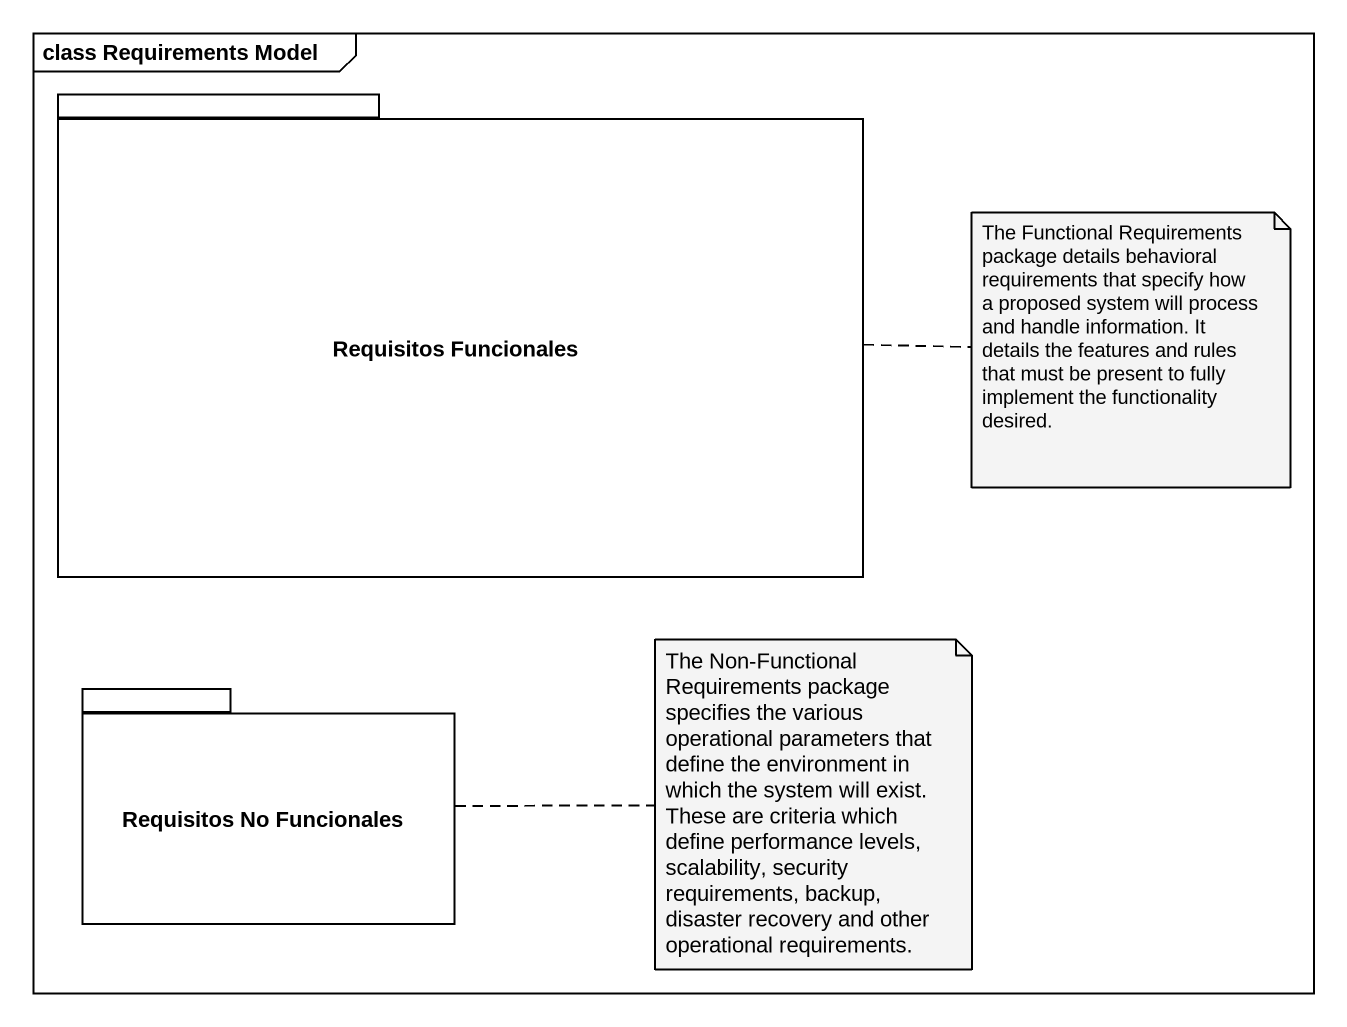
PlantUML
@startuml
mainframe class Requirements Model
package "Requisitos Funcionales" as Requisitos_Funcionales {
}
package "Requisitos No Funcionales" as Requisitos_No_Funcionales {
}
note right of Requisitos_Funcionales : The Functional Requirements package details behavioral requirements that specify how a proposed system will process and handle information. It details the features and rules that must be present to fully implement the functionality desired.
note right of Requisitos_No_Funcionales : The Non-Functional Requirements package specifies the various operational parameters that define the environment in which the system will exist. These are criteria which define performance levels, scalability, security requirements, backup, disaster recovery and other operational requirements.
@enduml
